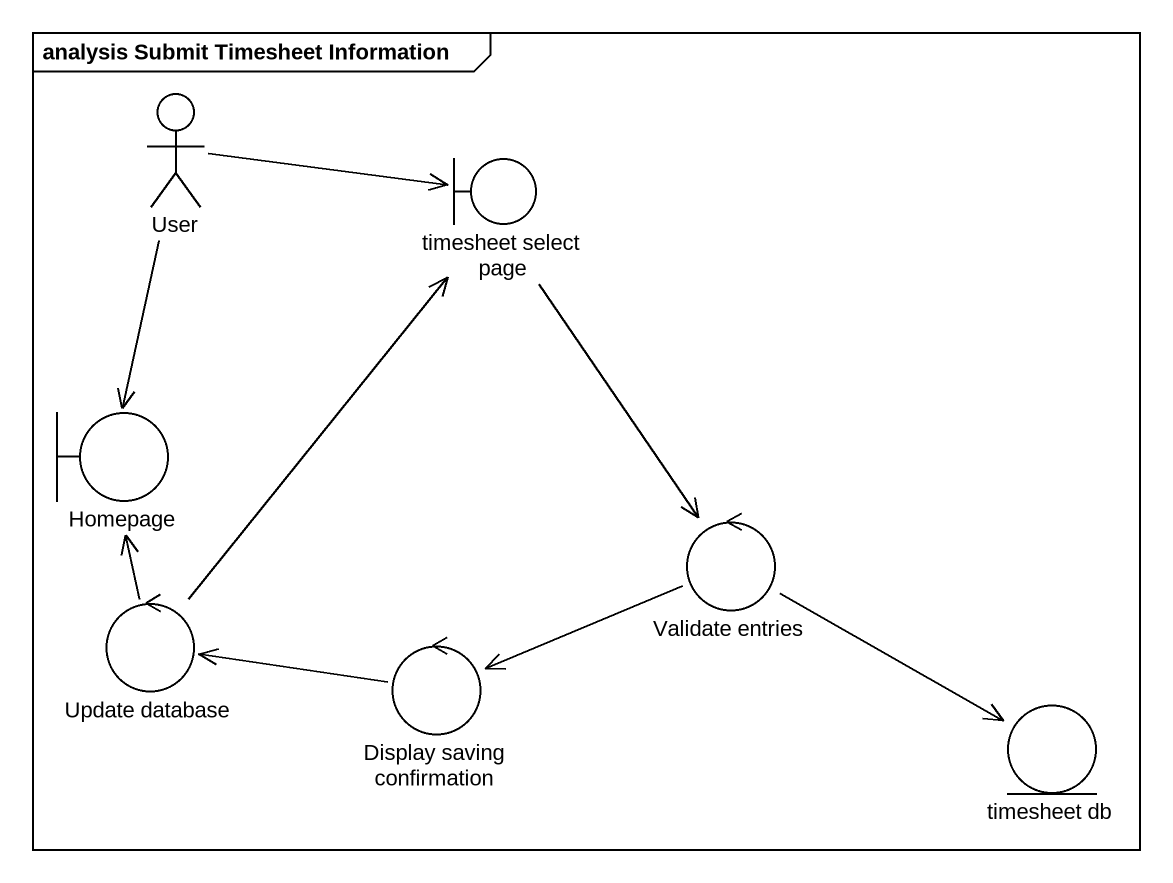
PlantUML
@startuml
mainframe analysis Submit Timesheet Information
actor User
boundary "timesheet select page" as timesheet_select_page
boundary Homepage
control "Validate entries" as Validate_entries
control "Update database" as Update_database
control "Display saving confirmation" as Display_saving_confirmation
entity "timesheet db" as timesheet_db
User -right-> timesheet_select_page
User --> Homepage
timesheet_select_page --> Validate_entries
Validate_entries -left-> Display_saving_confirmation
Validate_entries -right-> timesheet_db
Update_database -up-> timesheet_select_page
Update_database -up-> Homepage
Display_saving_confirmation -left-> Update_database
@enduml
